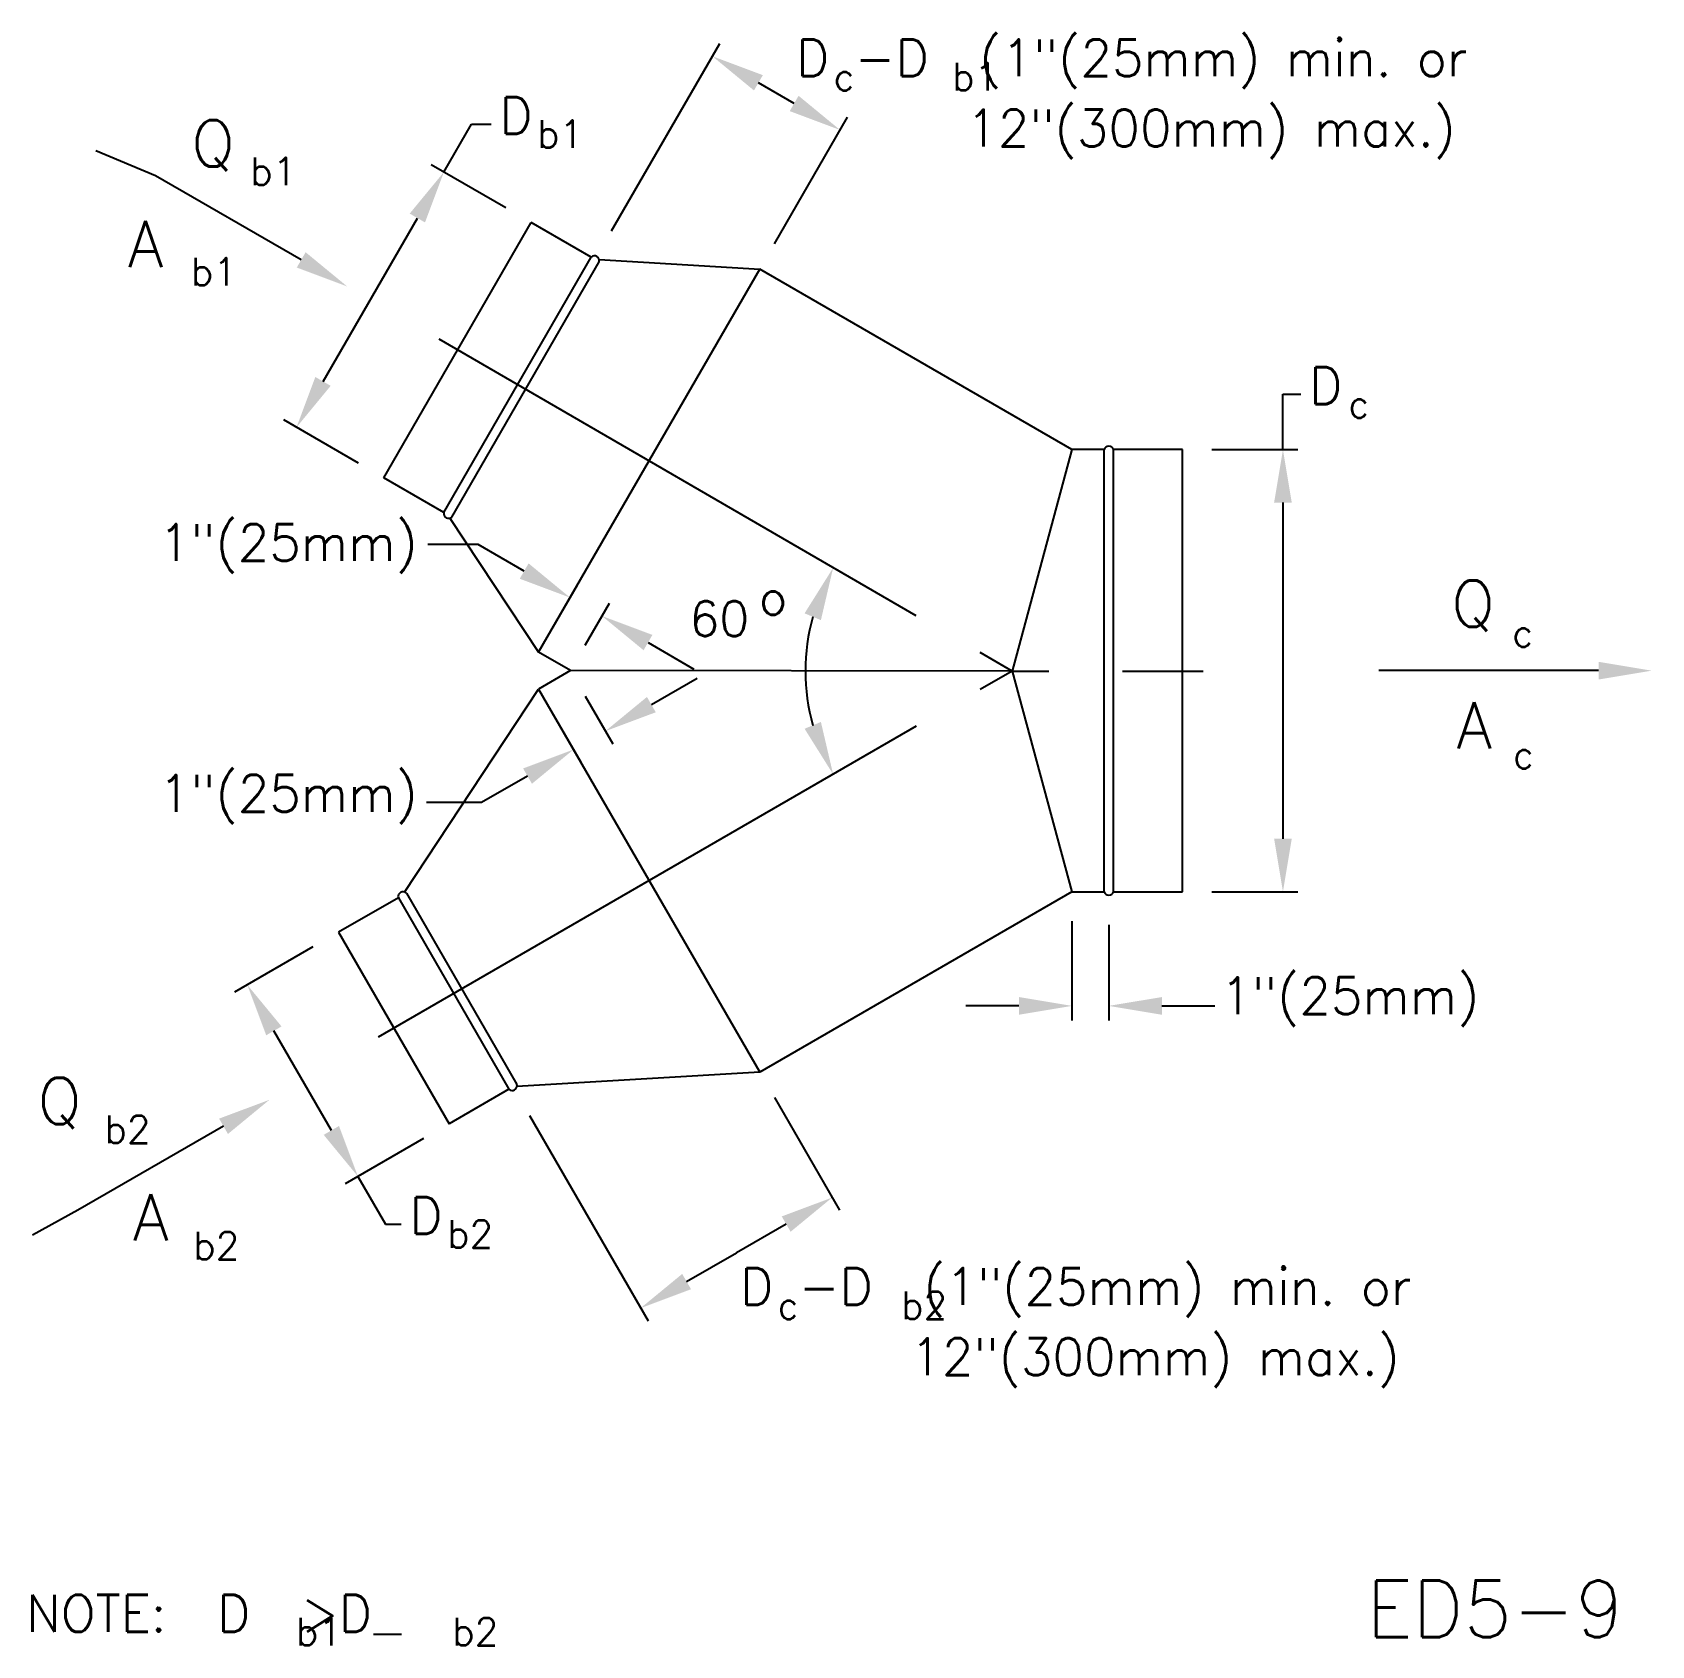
# Model space of a CAD drawing. Extents: x 2.91 to 9.19, y 0.74 to 7.
import ezdxf
from ezdxf.enums import TextEntityAlignment as Align

# ---------------------------------------------------------------- set-up
doc = ezdxf.new("R2010")
doc.units = 0
doc.header["$LTSCALE"] = 2.3
doc.header["$MEASUREMENT"] = 0
doc.layers.get('0').update_dxf_attribs({"linetype": 'CONTINUOUS'})
doc.layers.add('ALT', color=7, linetype='CONTINUOUS')
doc.layers.add('NUMBER', color=7, linetype='CONTINUOUS')
doc.styles.add('ROMANS', font='romans')

msp = doc.modelspace()

# ---------------------------------------------------------------- linework, layer by layer
for p, q in [((4.5042, 6.4564), (4.6115, 6.6422)), ((4.6115, 6.6422), (4.6875, 6.6422)), ((3.3856, 6.4416), (3.1537, 6.5393)), ((3.9505, 6.1155), (3.3856, 6.4416)), ((4.2715, 5.2695), (4.8436, 6.2604)), ((5.0759, 6.1263), (4.8436, 6.2604)), ((4.5038, 5.1354), (5.0759, 6.1263)), ((4.5347, 5.1175), (5.1069, 6.1085)), ((5.107, 6.1164), (5.7299, 6.0791)), ((4.8717, 4.5927), (5.7299, 6.0791)), ((6.9418, 5.3793), (5.7299, 6.0791)), ((6.3378, 4.7342), (4.4865, 5.8083)), ((7.7607, 5.3793), (7.7607, 5.5939)), ((7.7607, 5.5939), (7.8305, 5.5939)), ((6.9418, 5.3793), (6.7094, 4.5197)), ((7.067, 5.3793), (6.9418, 5.3793)), ((7.067, 3.663), (7.067, 5.3793)), ((7.3709, 5.3793), (7.1027, 5.3793)), ((7.1027, 3.663), (7.1027, 5.3793)), ((7.3709, 3.663), (7.3709, 5.3793)), ((4.5038, 5.1354), (4.2715, 5.2695)), ((4.5279, 5.1134), (4.8717, 4.5927)), ((4.9956, 4.5212), (4.8717, 4.5927)), ((6.7094, 4.5197), (6.5855, 4.5912)), ((4.9956, 4.5212), (4.8717, 4.4496)), ((6.7094, 4.5197), (4.9956, 4.5212)), ((6.7094, 4.5197), (6.5855, 4.4482)), ((6.7094, 4.5197), (6.9418, 3.663)), ((6.7094, 4.5197), (6.8524, 4.5197)), ((7.1384, 4.5197), (7.4516, 4.5197)), ((8.9855, 4.5212), (8.1325, 4.5212)), ((4.3517, 3.6621), (4.8717, 4.4496)), ((4.8717, 4.4496), (5.7299, 2.9633)), ((6.3378, 4.3052), (4.2487, 3.099)), ((4.3585, 3.6579), (4.7876, 2.9147)), ((6.9418, 3.663), (5.7299, 2.9633)), ((6.9418, 3.663), (7.067, 3.663)), ((7.1027, 3.663), (7.3709, 3.663)), ((4.3276, 3.64), (4.0953, 3.5059)), ((4.3276, 3.64), (4.7566, 2.8968)), ((4.0953, 3.5059), (4.5244, 2.7627)), ((5.7299, 2.9633), (4.7878, 2.9067)), ((4.7566, 2.8968), (4.5244, 2.7627)), ((3.6489, 2.7528), (3.0841, 2.4267)), ((4.1704, 2.5584), (4.2777, 2.3726)), ((3.0841, 2.4267), (2.9072, 2.3303)), ((4.2777, 2.3726), (4.3383, 2.3726))]:
    msp.add_line(p, q)
at = {"linetype": 'ByBlock'}
for p, q in [((4.7445, 6.3176), (4.4546, 6.485)), ((4.0351, 5.6438), (4.4012, 6.278)), ((4.1724, 5.3267), (3.8825, 5.4941)), ((7.4853, 5.3793), (7.8179, 5.3793)), ((7.7607, 5.1734), (7.7607, 3.869)), ((4.9289, 4.6918), (5.0227, 4.8543)), ((4.9289, 4.3506), (5.0358, 4.1654)), ((7.4853, 3.663), (7.8179, 3.663)), ((3.9962, 3.4487), (3.6918, 3.273)), ((4.0675, 2.7368), (3.8443, 3.1232)), ((4.4253, 2.7055), (4.1209, 2.5298))]:
    msp.add_line(p, q, dxfattribs=at)
for centre, start, end in [((5.0888, 6.1129), 346.2602, 133.7398), ((7.0849, 5.3741), 16.2602, 163.7398), ((4.5219, 5.131), 166.2602, 313.7398), ((4.3457, 3.6445), 46.2602, 193.7398), ((7.0849, 3.6682), 196.2602, 343.7398), ((4.7695, 2.9103), 226.2602, 13.7398)]:
    msp.add_arc(centre, 0.0186, start, end)
msp.add_arc((6.7094, 4.5197), 0.8018, 164.75864, 195.24136, dxfattribs=at)
for points in [[(4.4309, 6.2609), (4.3715, 6.2952), (4.5042, 6.4564)], [(4.0648, 5.6267), (4.0053, 5.661), (3.9321, 5.4655)], [(7.795, 5.1734), (7.7263, 5.1734), (7.7607, 5.3793)], [(5.9674, 4.7173), (5.9041, 4.7437), (6.015, 4.9206)], [(5.9674, 4.3221), (5.9041, 4.2957), (6.015, 4.1188)], [(7.795, 3.869), (7.7263, 3.869), (7.7607, 3.663)], [(3.8146, 3.1061), (3.8741, 3.1404), (3.7414, 3.3016)], [(4.0377, 2.7196), (4.0972, 2.7539), (4.1704, 2.5584)]]:
    msp.add_solid(points, dxfattribs=at)
for points in [[(3.9676, 6.1452), (3.9333, 6.0858), (4.1288, 6.0125)], [(8.9855, 4.5555), (8.9855, 4.4868), (9.1915, 4.5212)], [(3.6318, 2.7825), (3.6661, 2.723), (3.8273, 2.8557)]]:
    msp.add_solid(points)
at = {"layer": 'ALT', "linetype": 'ByBlock'}
for p, q in [((5.1553, 6.2281), (5.5752, 6.9553)), ((5.8636, 6.7227), (5.7249, 6.8028)), ((5.7871, 6.1782), (6.0706, 6.6693)), ((4.8158, 4.9077), (4.6374, 5.0107)), ((5.0528, 4.6203), (5.1466, 4.7828)), ((5.2964, 4.6303), (5.4747, 4.5273)), ((5.3094, 4.3895), (5.4878, 4.4924)), ((5.0528, 4.4221), (5.1597, 4.2369)), ((4.8288, 4.112), (4.6505, 4.009)), ((6.9418, 3.5486), (6.9418, 3.1629)), ((7.0849, 3.5352), (7.0849, 3.1629)), ((6.7359, 3.2201), (6.5299, 3.2201)), ((7.2908, 3.2201), (7.4968, 3.2201)), ((5.7871, 2.8642), (6.0397, 2.4266)), ((4.836, 2.7951), (5.2965, 1.9976)), ((5.8327, 2.3732), (5.6395, 2.2616)), ((5.4462, 2.1501), (5.6395, 2.2616))]:
    msp.add_line(p, q, dxfattribs=at)
at = {"layer": 'ALT'}
for p, q in [((4.6374, 5.0107), (4.4417, 5.0107)), ((4.6505, 4.009), (4.4365, 4.009)), ((4.2305, 0.7817), (4.3392, 0.7817))]:
    msp.add_line(p, q, dxfattribs=at)
at = {"layer": 'ALT', "linetype": 'ByBlock'}
for p in [(5.5465, 6.9058), (6.0111, 2.4762)]:
    msp.add_point(p, dxfattribs=at)
for points in [[(5.7077, 6.7731), (5.7421, 6.8325), (5.5465, 6.9058)], [(5.8465, 6.693), (5.8808, 6.7524), (6.042, 6.6197)], [(4.7986, 4.878), (4.8329, 4.9375), (4.9941, 4.8047)], [(5.2792, 4.6005), (5.3135, 4.66), (5.118, 4.7332)], [(5.3266, 4.3597), (5.2923, 4.4192), (5.1311, 4.2865)], [(4.846, 4.0823), (4.8117, 4.1417), (5.0072, 4.215)], [(6.7359, 3.1857), (6.7359, 3.2544), (6.9418, 3.2201)], [(7.2908, 3.1857), (7.2908, 3.2544), (7.0849, 3.2201)], [(5.8499, 2.3435), (5.8155, 2.4029), (6.0111, 2.4762)], [(5.4634, 2.1204), (5.4291, 2.1798), (5.2679, 2.0471)]]:
    msp.add_solid(points, dxfattribs=at)

# ---------------------------------------------------------------- texts
at = {"style": 'ROMANS'}
for s, height, p in [('D', 0.143, (4.7196, 6.6044)), ('Q', 0.18, (3.5235, 6.4777)), ('A', 0.18, (3.277, 6.0876)), ('D', 0.143, (7.8626, 5.556)), ('Q', 0.18, (8.4133, 4.6914)), ('60', 0.135, (5.4575, 4.6554)), ('o', 0.135, (5.7268, 4.738)), ('A', 0.18, (8.4338, 4.2192)), ('Q', 0.18, (2.9277, 2.7615)), ('A', 0.18, (3.2975, 2.3098)), ('D', 0.143, (4.3703, 2.3348))]:
    msp.add_text(s, height=height, dxfattribs=at).set_placement(p)
for s, height, p in [('b1', 0.10727, (4.9551, 6.6044)), ('b1', 0.10727, (3.8419, 6.4598)), ('b1', 0.10727, (3.6113, 6.0697)), ('c', 0.1073, (8.0551, 5.556)), ('c', 0.1073, (8.6914, 4.6671)), ('c', 0.1073, (8.6943, 4.1949)), ('b2', 0.10727, (3.2762, 2.7411)), ('b2', 0.10727, (4.6059, 2.3348)), ('b2', 0.10727, (3.6208, 2.2894))]:
    msp.add_text(s, height=height, dxfattribs=at).set_placement(p, align=Align.MIDDLE)
at = {"layer": 'ALT', "style": 'ROMANS'}
for s, height, p in [('D -D  (1"(25mm) min. or', 0.143028, (5.8713, 6.8282)), ('      12"(300mm) max.)', 0.143028, (5.8918, 6.5556)), ('1"(25mm)', 0.14303, (7.5178, 3.1884)), ('D -D  (1"(25mm) min. or', 0.143028, (5.6541, 2.0596)), ('      12"(300mm) max.)', 0.143028, (5.6747, 1.7869)), ('NOTE:  D  >D  ', 0.143028, (2.8826, 0.7908))]:
    msp.add_text(s, height=height, dxfattribs=at).set_placement(p)
for s, height, p in [('b1', 0.10727, (6.566, 6.8263)), ('c', 0.1073, (6.0574, 6.8263)), ('c', 0.1073, (5.8403, 2.0576)), ('b2', 0.10727, (6.3679, 2.0576)), ('b1', 0.10727, (4.0191, 0.7908)), ('b2', 0.10727, (4.6257, 0.7908))]:
    msp.add_text(s, height=height, dxfattribs=at).set_placement(p, align=Align.MIDDLE)
for p in [(4.403, 4.947), (4.403, 3.9738)]:
    msp.add_text('1"(25mm)', height=0.14303, dxfattribs=at).set_placement(p, align=Align.RIGHT)
at = {"layer": 'NUMBER', "style": 'ROMANS'}
msp.add_text('ED5-9', height=0.22, dxfattribs=at).set_placement((8.0846, 0.7699))

doc.saveas('drawing.dxf')
